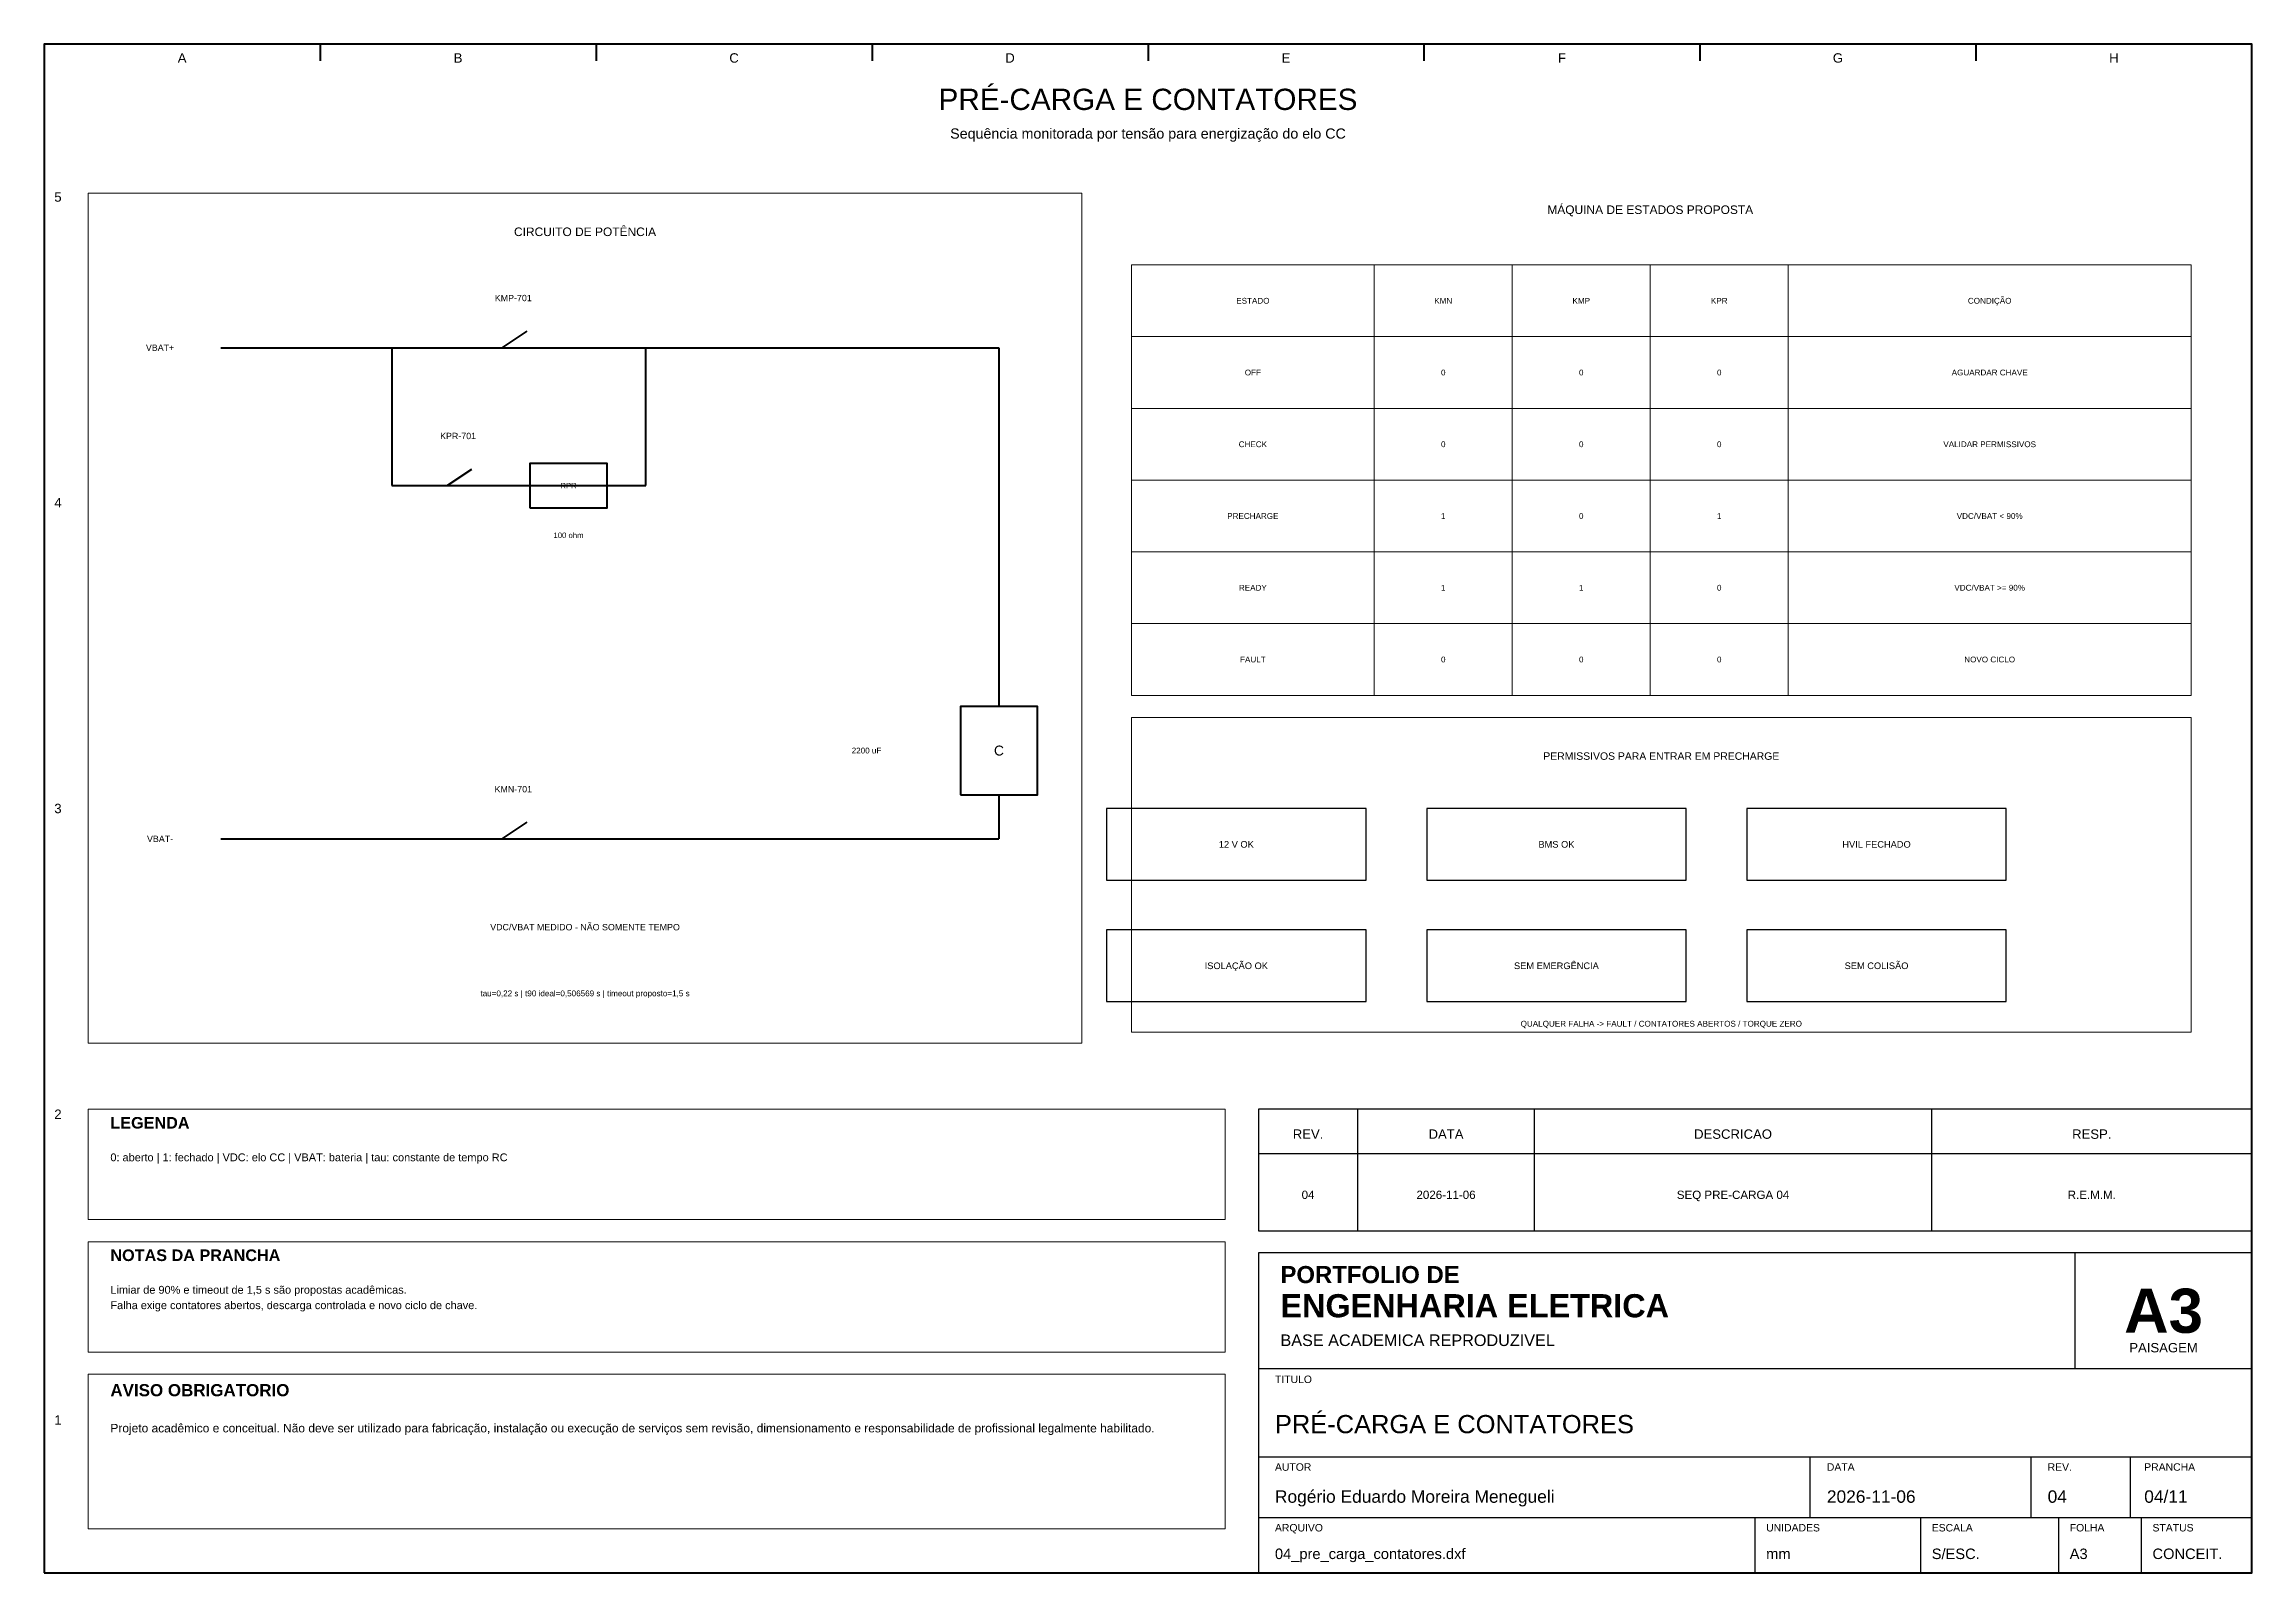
# Model space of a CAD drawing. Header units: millimetres. Extents: x 10 to 410, y 10 to 287.
import ezdxf
from ezdxf.enums import TextEntityAlignment as Align

# ---------------------------------------------------------------- set-up
doc = ezdxf.new("R2010")
doc.units = ezdxf.units.MM
for name, color, linetype, lineweight in [('00_MOLDURA', 7, 'CONTINUOUS', 50), ('01_CARIMBO', 7, 'CONTINUOUS', 25), ('02_TEXTO', 7, 'CONTINUOUS', 18), ('05_POTENCIA', 12, 'CONTINUOUS', 50), ('06_COMANDO', 94, 'CONTINUOUS', 25), ('07_INSTRUMENTACAO', 202, 'CONTINUOUS', 25), ('12_LEGENDA', 7, 'CONTINUOUS', 18), ('13_NOTAS', 7, 'CONTINUOUS', 18)]:
    doc.layers.add(name, color=color, linetype=linetype, lineweight=lineweight)
doc.styles.add('PORTFOLIO_TEXTO', font='arial.ttf')
doc.styles.add('PORTFOLIO_TITULO', font='arialbd.ttf', dxfattribs={"width": 0.92})

# ---------------------------------------------------------------- blocks, each defined once
blk = doc.blocks.new('CARIMBO_A3')
at = {"layer": '01_CARIMBO'}
for p, q in [((148, 37), (148, 58)), ((0, 37), (180, 37)), ((0, 21), (180, 21)), ((100, 10), (100, 21)), ((140, 10), (140, 21)), ((158, 10), (158, 21)), ((0, 10), (180, 10)), ((90, 0), (90, 10)), ((120, 0), (120, 10)), ((145, 0), (145, 10)), ((160, 0), (160, 10))]:
    blk.add_line(p, q, dxfattribs=at)
blk.add_lwpolyline([(0, 0), (180, 0), (180, 58), (0, 58)], close=True, dxfattribs=at)
at = {"layer": '01_CARIMBO', "style": 'PORTFOLIO_TEXTO'}
for s, p in [('TITULO', (3, 34.4)), ('AUTOR', (3, 18.5)), ('DATA', (103, 18.5)), ('REV.', (143, 18.5)), ('PRANCHA', (160.5, 18.5)), ('ARQUIVO', (3, 7.5)), ('UNIDADES', (92, 7.5)), ('ESCALA', (122, 7.5)), ('FOLHA', (147, 7.5)), ('STATUS', (162, 7.5))]:
    blk.add_text(s, height=1.35, dxfattribs=at).set_placement(p)
at = {"layer": '02_TEXTO'}
for s, height, style, p in [('PORTFOLIO DE', 3.1, 'PORTFOLIO_TITULO', (4, 52.5)), ('ENGENHARIA ELETRICA', 4.2, 'PORTFOLIO_TITULO', (4, 46.3)), ('BASE ACADEMICA REPRODUZIVEL', 2.1, 'PORTFOLIO_TEXTO', (4, 41.1))]:
    blk.add_text(s, height=height, dxfattribs=dict(at, style=style)).set_placement(p)
for s, height, style, p in [('A3', 8, 'PORTFOLIO_TITULO', (164, 47.5)), ('PAISAGEM', 1.7, 'PORTFOLIO_TEXTO', (164, 40.8))]:
    blk.add_text(s, height=height, dxfattribs=dict(at, style=style)).set_placement(p, align=Align.MIDDLE_CENTER)
at = {"layer": '02_TEXTO', "style": 'PORTFOLIO_TEXTO'}
for tag, p, height in [('TITULO', (3, 25.3), 3.3), ('AUTOR', (3, 12.7), 2.25), ('DATA', (103, 12.7), 2.25), ('REVISAO', (143, 12.7), 2.25), ('PRANCHA', (160.5, 12.7), 2.25), ('ARQUIVO', (3, 2.5), 1.9), ('UNIDADES', (92, 2.5), 1.9), ('ESCALA', (122, 2.5), 1.9), ('FOLHA', (147, 2.5), 1.9), ('STATUS', (162, 2.5), 1.9)]:
    blk.add_attdef(tag, p, '', height=height, dxfattribs=at)
blk = doc.blocks.new('P07_CONTATOR')
at = {"layer": '05_POTENCIA'}
for p, q in [((-7, 0), (-2, 0)), ((-2, 0), (2.5, 3)), ((2, 0), (7, 0))]:
    blk.add_line(p, q, dxfattribs=at)

msp = doc.modelspace()

# ---------------------------------------------------------------- linework, layer by layer
at = {"layer": '00_MOLDURA'}
for p, q in [((60, 287), (60, 284)), ((110, 287), (110, 284)), ((160, 287), (160, 284)), ((210, 287), (210, 284)), ((260, 287), (260, 284)), ((310, 287), (310, 284)), ((360, 287), (360, 284))]:
    msp.add_line(p, q, dxfattribs=at)
msp.add_lwpolyline([(10, 10), (410, 10), (410, 287), (10, 287)], close=True, dxfattribs=at)
at = {"layer": '01_CARIMBO'}
for p, q in [((248, 72), (248, 94)), ((280, 72), (280, 94)), ((352, 72), (352, 94)), ((230, 86), (410, 86))]:
    msp.add_line(p, q, dxfattribs=at)
msp.add_lwpolyline([(230, 72), (410, 72), (410, 94), (230, 94)], close=True, dxfattribs=at)
at = {"layer": '05_POTENCIA'}
for p, q in [((42, 232), (183, 232)), ((73, 232), (73, 207)), ((119, 207), (119, 232)), ((183, 232), (183, 167)), ((73, 207), (119, 207)), ((183, 151), (183, 143)), ((42, 143), (183, 143))]:
    msp.add_line(p, q, dxfattribs=at)
for points in [[(98, 203), (112, 203), (112, 211), (98, 211)], [(176, 151), (190, 151), (190, 167), (176, 167)]]:
    msp.add_lwpolyline(points, close=True, dxfattribs=at)
at = {"layer": '06_COMANDO'}
for points in [[(202.5, 135.5), (249.5, 135.5), (249.5, 148.5), (202.5, 148.5)], [(260.5, 135.5), (307.5, 135.5), (307.5, 148.5), (260.5, 148.5)], [(318.5, 135.5), (365.5, 135.5), (365.5, 148.5), (318.5, 148.5)], [(202.5, 113.5), (249.5, 113.5), (249.5, 126.5), (202.5, 126.5)], [(260.5, 113.5), (307.5, 113.5), (307.5, 126.5), (260.5, 126.5)], [(318.5, 113.5), (365.5, 113.5), (365.5, 126.5), (318.5, 126.5)]]:
    msp.add_lwpolyline(points, close=True, dxfattribs=at)
at = {"layer": '12_LEGENDA'}
for p, q in [((251, 169), (251, 247)), ((276, 169), (276, 247)), ((301, 169), (301, 247)), ((326, 169), (326, 247)), ((207, 234), (399, 234)), ((207, 221), (399, 221)), ((207, 208), (399, 208)), ((207, 195), (399, 195)), ((207, 182), (399, 182))]:
    msp.add_line(p, q, dxfattribs=at)
for points in [[(18, 106), (198, 106), (198, 260), (18, 260)], [(207, 169), (399, 169), (399, 247), (207, 247)], [(18, 74), (224, 74), (224, 94), (18, 94)]]:
    msp.add_lwpolyline(points, close=True, dxfattribs=at)
at = {"layer": '13_NOTAS'}
for points in [[(207, 108), (399, 108), (399, 165), (207, 165)], [(18, 50), (224, 50), (224, 70), (18, 70)], [(18, 18), (224, 18), (224, 46), (18, 46)]]:
    msp.add_lwpolyline(points, close=True, dxfattribs=at)

# ---------------------------------------------------------------- block references
at = {"layer": '01_CARIMBO'}
msp.add_blockref('CARIMBO_A3', (230, 10), dxfattribs=at).add_auto_attribs({'TITULO': 'PRÉ-CARGA E CONTATORES', 'AUTOR': 'Rogério Eduardo Moreira Menegueli', 'DATA': '2026-11-06', 'REVISAO': '04', 'PRANCHA': '04/11', 'ARQUIVO': '04_pre_carga_contatores.dxf', 'UNIDADES': 'mm', 'ESCALA': 'S/ESC.', 'FOLHA': 'A3', 'STATUS': 'CONCEIT.'})
at = {"layer": '05_POTENCIA'}
for p in [(95, 232), (85, 207), (95, 143)]:
    msp.add_blockref('P07_CONTATOR', p, dxfattribs=at)

# ---------------------------------------------------------------- texts
at = {"layer": '00_MOLDURA', "style": 'PORTFOLIO_TEXTO'}
for s, p in [('A', (35, 284.5)), ('B', (85, 284.5)), ('C', (135, 284.5)), ('D', (185, 284.5)), ('E', (235, 284.5)), ('F', (285, 284.5)), ('G', (335, 284.5)), ('H', (385, 284.5)), ('5', (12.5, 259.3)), ('4', (12.5, 203.9)), ('3', (12.5, 148.5)), ('2', (12.5, 93.1)), ('1', (12.5, 37.7))]:
    msp.add_text(s, height=1.7, dxfattribs=at).set_placement(p, align=Align.MIDDLE_CENTER)
at = {"layer": '01_CARIMBO', "style": 'PORTFOLIO_TEXTO'}
for s, p in [('REV.', (239, 89.5)), ('DATA', (264, 89.5)), ('DESCRICAO', (316, 89.5)), ('RESP.', (381, 89.5))]:
    msp.add_text(s, height=1.7, dxfattribs=at).set_placement(p, align=Align.MIDDLE_CENTER)
at = {"layer": '02_TEXTO', "style": 'PORTFOLIO_TEXTO'}
for s, height, p in [('PRÉ-CARGA E CONTATORES', 3.85, (210, 277)), ('Sequência monitorada por tensão para energização do elo CC', 1.85, (210, 270.8)), ('OFF', 1.05, (229, 227.5)), ('0', 1.05, (263.5, 227.5)), ('0', 1.05, (288.5, 227.5)), ('0', 1.05, (313.5, 227.5)), ('AGUARDAR CHAVE', 1.05, (362.5, 227.5)), ('CHECK', 1.05, (229, 214.5)), ('0', 1.05, (263.5, 214.5)), ('0', 1.05, (288.5, 214.5)), ('0', 1.05, (313.5, 214.5)), ('VALIDAR PERMISSIVOS', 1.05, (362.5, 214.5)), ('PRECHARGE', 1.05, (229, 201.5)), ('1', 1.05, (263.5, 201.5)), ('0', 1.05, (288.5, 201.5)), ('1', 1.05, (313.5, 201.5)), ('VDC/VBAT < 90%', 1.05, (362.5, 201.5)), ('100 ohm', 1, (105, 198)), ('READY', 1.05, (229, 188.5)), ('1', 1.05, (263.5, 188.5)), ('1', 1.05, (288.5, 188.5)), ('0', 1.05, (313.5, 188.5)), ('VDC/VBAT >= 90%', 1.05, (362.5, 188.5)), ('FAULT', 1.05, (229, 175.5)), ('0', 1.05, (263.5, 175.5)), ('0', 1.05, (288.5, 175.5)), ('0', 1.05, (313.5, 175.5)), ('NOVO CICLO', 1.05, (362.5, 175.5)), ('2200 uF', 1.05, (159, 159)), ('tau=0,22 s | t90 ideal=0,506569 s | timeout proposto=1,5 s', 1.05, (108, 115)), ('04', 1.5, (239, 78.5)), ('2026-11-06', 1.5, (264, 78.5)), ('SEQ PRE-CARGA 04', 1.5, (316, 78.5)), ('R.E.M.M.', 1.5, (381, 78.5))]:
    msp.add_text(s, height=height, dxfattribs=at).set_placement(p, align=Align.MIDDLE_CENTER)
at = {"layer": '05_POTENCIA', "style": 'PORTFOLIO_TEXTO'}
for s, height, p in [('KMP-701', 1.15, (95, 241)), ('VBAT+', 1.15, (31, 232)), ('KPR-701', 1.15, (85, 216)), ('RPR', 1, (105, 207)), ('C', 1.8, (183, 159)), ('KMN-701', 1.15, (95, 152)), ('VBAT-', 1.15, (31, 143))]:
    msp.add_text(s, height=height, dxfattribs=at).set_placement(p, align=Align.MIDDLE_CENTER)
at = {"layer": '06_COMANDO', "style": 'PORTFOLIO_TEXTO'}
for s, height, p in [('MÁQUINA DE ESTADOS PROPOSTA', 1.55, (301, 257)), ('12 V OK', 1.2, (226, 142)), ('BMS OK', 1.2, (284, 142)), ('HVIL FECHADO', 1.2, (342, 142)), ('ISOLAÇÃO OK', 1.2, (226, 120)), ('SEM EMERGÊNCIA', 1.2, (284, 120)), ('SEM COLISÃO', 1.2, (342, 120))]:
    msp.add_text(s, height=height, dxfattribs=at).set_placement(p, align=Align.MIDDLE_CENTER)
at = {"layer": '07_INSTRUMENTACAO', "style": 'PORTFOLIO_TEXTO'}
msp.add_text('VDC/VBAT MEDIDO - NÃO SOMENTE TEMPO', height=1.15, dxfattribs=at).set_placement((108, 127), align=Align.MIDDLE_CENTER)
at = {"layer": '12_LEGENDA', "style": 'PORTFOLIO_TEXTO'}
for s, height, p in [('CIRCUITO DE POTÊNCIA', 1.55, (108, 253)), ('ESTADO', 1.05, (229, 240.5)), ('KMN', 1.05, (263.5, 240.5)), ('KMP', 1.05, (288.5, 240.5)), ('KPR', 1.05, (313.5, 240.5)), ('CONDIÇÃO', 1.05, (362.5, 240.5))]:
    msp.add_text(s, height=height, dxfattribs=at).set_placement(p, align=Align.MIDDLE_CENTER)
at = {"layer": '12_LEGENDA', "style": 'PORTFOLIO_TITULO'}
msp.add_text('LEGENDA', height=2.1, dxfattribs=at).set_placement((22, 90.5))
at = {"layer": '12_LEGENDA', "insert": (22, 86), "char_height": 1.42, "width": 198, "attachment_point": 1, "line_spacing_factor": 1.18, "style": 'PORTFOLIO_TEXTO'}
msp.add_mtext('0: aberto | 1: fechado | VDC: elo CC | VBAT: bateria | tau: constante de tempo RC', dxfattribs=at)
at = {"layer": '13_NOTAS', "style": 'PORTFOLIO_TEXTO'}
for s, height, p in [('PERMISSIVOS PARA ENTRAR EM PRECHARGE', 1.35, (303, 158)), ('QUALQUER FALHA -> FAULT / CONTATORES ABERTOS / TORQUE ZERO', 1.05, (303, 109.5))]:
    msp.add_text(s, height=height, dxfattribs=at).set_placement(p, align=Align.MIDDLE_CENTER)
at = {"layer": '13_NOTAS', "style": 'PORTFOLIO_TITULO'}
for s, height, p in [('NOTAS DA PRANCHA', 2.1, (22, 66.5)), ('AVISO OBRIGATORIO', 2.2, (22, 42))]:
    msp.add_text(s, height=height, dxfattribs=at).set_placement(p)
at = {"layer": '13_NOTAS', "width": 198, "attachment_point": 1, "line_spacing_factor": 1.18, "style": 'PORTFOLIO_TEXTO'}
for s, insert, char_height in [('Limiar de 90% e timeout de 1,5 s são propostas acadêmicas.\\PFalha exige contatores abertos, descarga controlada e novo ciclo de chave.', (22, 62), 1.42), ('Projeto acadêmico e conceitual. Não deve ser utilizado para fabricação, instalação ou execução de serviços sem revisão, dimensionamento e responsabilidade de profissional legalmente habilitado.', (22, 37), 1.55)]:
    msp.add_mtext(s, dxfattribs=dict(at, insert=insert, char_height=char_height))

doc.saveas('drawing.dxf')
